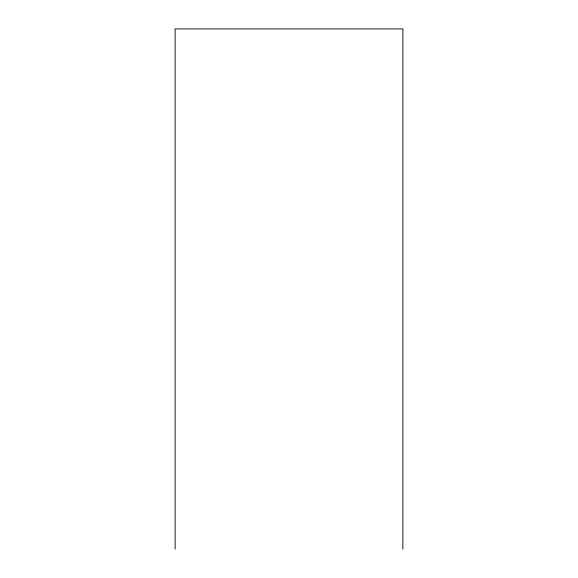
<?xml version="1.0" encoding="UTF-8"?>
<svg xmlns="http://www.w3.org/2000/svg" width="578" height="578" viewBox="0 0 578 578"><rect width="100%" height="100%" fill="white"/><g stroke="black" fill="none" stroke-linecap="round" stroke-linejoin="round"><path stroke-width="0.87" d="M402.873 549.1L402.873 28.9L175.127 28.9L175.127 549.1"/></g></svg>
